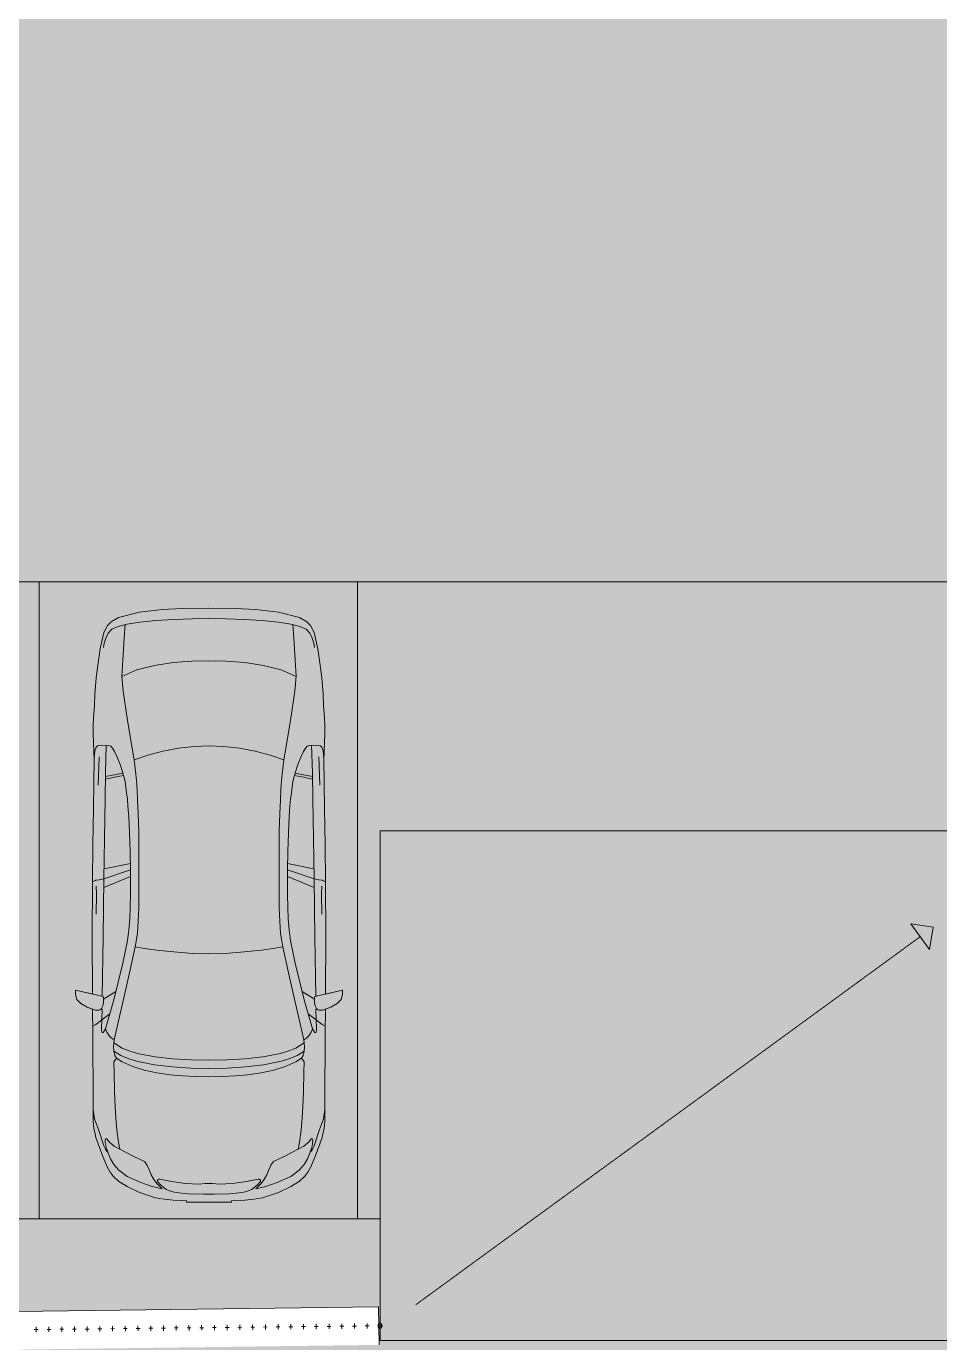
# Model space of a CAD drawing. Header units: millimetres. Extents: x 141848 to 1648660, y -465012 to -151356.
# Drawn here: x 406493 to 413664, y -271581 to -261250 of the extents above; entities that cross this region are included whole.
import ezdxf

# ---------------------------------------------------------------- set-up
doc = ezdxf.new("R2010")
doc.units = ezdxf.units.MM
doc.header["$MEASUREMENT"] = 0
for name, pattern in [('HIDDEN', [0.375, 0.25, -0.125]), ('Points tirets', [335.138881, 176.388884, -88.194442, 0, -70.555556]), ('Wipeout_Contour', [1000, 0, -1000])]:
    doc.linetypes.add(name, pattern=pattern)
for name, color, linetype in [('Extérieur - Environnement', 7, 'Continuous'), ('Sols_ Dalles', 7, 'Continuous'), ('TopoAlt', 7, 'Continuous')]:
    doc.layers.add(name, color=color, linetype=linetype)

# ---------------------------------------------------------------- blocks, each defined once
blk = doc.blocks.new('Dalle_6_1', base_point=(409271, -271564))
at = {"linetype": 'Continuous', "lineweight": 0, "true_color": 0xbebebe}
blk.add_hatch(color=9, dxfattribs=at).paths.add_polyline_path([(409271, -271564), (414271, -271564), (414271, -267564), (409271, -267564)])
at = {"color": 7, "linetype": 'Continuous', "lineweight": 5, "flags": 128}
blk.add_lwpolyline([(409271, -271564), (414271, -271564), (414271, -267564), (409271, -267564)], close=True, dxfattribs=at)
blk = doc.blocks.new('Garde-corps_4_1')
at = {"color": 7, "linetype": 'Continuous', "lineweight": 5}
for p, q in [((406556, -271478), (406586, -271478)), ((406571, -271498), (406571, -271458)), ((406656, -271477), (406686, -271477)), ((406671, -271497), (406671, -271457)), ((406756, -271476), (406786, -271476)), ((406771, -271496), (406771, -271456)), ((406856, -271475), (406886, -271475)), ((406871, -271495), (406871, -271455)), ((406956, -271474), (406986, -271474)), ((406971, -271494), (406971, -271454)), ((407056, -271473), (407086, -271473)), ((407071, -271493), (407070, -271453)), ((407156, -271472), (407186, -271471)), ((407171, -271492), (407170, -271452)), ((407256, -271471), (407286, -271470)), ((407271, -271491), (407270, -271451)), ((407356, -271470), (407386, -271469)), ((407371, -271489), (407370, -271449)), ((407456, -271468), (407486, -271468)), ((407471, -271488), (407470, -271448)), ((407556, -271467), (407586, -271467)), ((407571, -271487), (407570, -271447)), ((407656, -271466), (407686, -271466)), ((407671, -271486), (407670, -271446)), ((407756, -271465), (407786, -271465)), ((407771, -271485), (407770, -271445)), ((407855, -271464), (407885, -271464)), ((407871, -271484), (407870, -271444)), ((407955, -271463), (407985, -271463)), ((407971, -271483), (407970, -271443)), ((408055, -271462), (408085, -271462)), ((408071, -271482), (408070, -271442)), ((408155, -271461), (408185, -271460)), ((408171, -271481), (408170, -271441)), ((408255, -271460), (408285, -271459)), ((408271, -271480), (408270, -271440)), ((408355, -271459), (408385, -271458)), ((408371, -271478), (408370, -271438)), ((408455, -271458), (408485, -271457)), ((408471, -271477), (408470, -271437)), ((408555, -271456), (408585, -271456)), ((408571, -271476), (408570, -271436)), ((408655, -271455), (408685, -271455)), ((408670, -271475), (408670, -271435)), ((408755, -271454), (408785, -271454)), ((408770, -271474), (408770, -271434)), ((408855, -271453), (408885, -271453)), ((408870, -271473), (408870, -271433)), ((408955, -271452), (408985, -271452)), ((408970, -271472), (408970, -271432)), ((409055, -271451), (409085, -271451)), ((409070, -271471), (409070, -271431)), ((409155, -271450), (409185, -271449)), ((409170, -271470), (409170, -271430))]:
    blk.add_line(p, q, dxfattribs=at)
at = {"color": 7, "linetype": 'Points tirets', "lineweight": 5}
blk.add_line((409290, -271448), (409255, -271449), dxfattribs=at)
at = {"color": 7, "linetype": 'Continuous', "lineweight": 5, "flags": 128}
blk.add_lwpolyline([(409270, -271429), (409267, -271429), (409265, -271430), (409262, -271431), (409260, -271433), (409258, -271436), (409257, -271439), (409256, -271442), (409255, -271445), (409255, -271449), (409255, -271452), (409256, -271456), (409257, -271459), (409259, -271462), (409261, -271464), (409263, -271466), (409265, -271467), (409268, -271468), (409270, -271469), (409273, -271468), (409275, -271467), (409278, -271466), (409280, -271464), (409282, -271461), (409283, -271458), (409284, -271455), (409285, -271452), (409285, -271448), (409285, -271445), (409284, -271442), (409283, -271438), (409281, -271436), (409280, -271433), (409277, -271431), (409275, -271430), (409273, -271429)], close=True, dxfattribs=at)
blk = doc.blocks.new('Ligne_2_1', base_point=(409551, -271284))
at = {"linetype": 'Continuous', "lineweight": 5, "true_color": 0x990000}
blk.add_hatch(color=14, dxfattribs=at).paths.add_polyline_path([(413613, -268321), (413439, -268294), (413586, -268496)])
at = {"color": 14, "linetype": 'Continuous', "lineweight": 5, "true_color": 0x990000}
for p, q in [((413586, -268496), (413439, -268294)), ((413613, -268321), (413439, -268294)), ((413613, -268321), (413586, -268496))]:
    blk.add_line(p, q, dxfattribs=at)
at = {"color": 12, "linetype": 'HIDDEN', "lineweight": 5, "true_color": 0xcc0000}
blk.add_line((409551, -271284), (413512, -268395), dxfattribs=at)

msp = doc.modelspace()

# ---------------------------------------------------------------- hatches: boundary and pattern name
at = {"linetype": 'Continuous', "lineweight": 0, "true_color": 0x6f6f6f}
h = msp.add_hatch(color=8, dxfattribs=at)
h.paths.add_polyline_path([(360547.961, -275935.042), (360547.961, -295062.571), (487920.34, -293826.868), (487920.34, -270902.734), (487462.568, -270902.734), (472913.119, -271040.575), (472913.119, -163437.635), (371855.719, -163437.635), (371855.719, -271040.575), (371882.482, -271040.57), (371882.665, -272000.514, -0.409427364), (367883.201, -275935.042)])
h.paths.add_polyline_path([(377135.103, -260639.953), (373845.103, -260639.953), (373845.103, -248364.953), (373845.103, -243089.974), (373845.103, -242189.974), (377135.103, -242189.974)], flags=0)
h.paths.add_polyline_path([(415474.561, -260810.571), (380202.952, -260810.571), (380202.952, -230015.57), (380202.952, -193810.571), (380202.952, -171995.57), (431505.799, -171995.57), (464309.564, -171995.57), (464309.564, -262266.885), (436549.587, -262266.885), (436549.587, -189810.571), (412055.061, -189810.571), (412055.061, -201780.57), (412055.061, -204495.57), (415454.069, -204495.57), (415454.069, -208495.57), (415454.069, -218295.57), (405655.061, -218295.57), (405655.061, -222495.57), (415474.561, -222495.57)], flags=0)
h.paths.add_polyline_path([(381436.562, -269433.913, -0.09031866), (381558.292, -268727.623, -0.201448728), (382612.158, -267592.74, -0.104211445), (383417.525, -267415.055), (384017.498, -267409.371, -0.104044608), (384824.873, -267571.244, -0.238255457), (385983.776, -268953.318, -0.055188622), (386036.355, -269390.334), (386038.45, -269611.438), (386050.565, -270890.267), (385792.102, -271892.761, -0.267949192), (384069.602, -272909.124), (383469.629, -272914.808, -0.193717464), (382078.771, -272370.185, -0.070568756), (381728.183, -271931.262, -0.131652498), (381450.772, -270933.845)], flags=0)
h.paths.add_polyline_path([(392016.505, -273452.052), (392030.007, -267377.824, -0.380556701), (394016.505, -265609.826), (394094.233, -265609.826), (394094.233, -270609.826), (409094.233, -270609.826), (409094.233, -265609.826), (414055.71, -265609.826, -0.414213562), (415555.71, -267109.826), (415555.71, -273660.699, -0.345501612), (413836.804, -275433.432), (394027.271, -275599.002, -0.415791099), (392016.505, -273599.031)], flags=0)
h.paths.add_polyline_path([(424209.612, -271504.083, -0.134473934), (423930.467, -270484.937), (423930.467, -268984.937, -0.414213562), (425930.467, -266984.937), (426530.467, -266984.937, -0.414213562), (428530.467, -268984.937), (428530.467, -270484.937, -0.128820346), (428273.55, -271465.581, -0.270936291), (426530.467, -272484.937), (425930.467, -272484.937, -0.264979997)], flags=0)
h.paths.add_polyline_path([(436562.206, -273329.325), (436569.468, -267730.336, -0.098561509), (436800.237, -266943.721), (436817.2, -266951.545, -0.258849002), (438654.998, -265605.827), (438652.661, -265587.294), (439337.088, -265587.294), (439337.088, -265687.294), (439337.088, -270687.294), (469237.088, -270687.294), (469237.088, -265687.294), (470907.523, -265687.294), (472885.813, -265687.294), (472885.813, -267687.294), (472885.813, -271062.255, 0.001345761), (472885.842, -271073.021), (472896.728, -273095.233, -0.414213562), (470907.523, -275105.97), (462184.053, -275105.97, -0.005188955), (462130.957, -275116.103), (454147.511, -275196.191), (438770.531, -275253.24, -0.386553331), (436572.608, -273475.385, -0.025189219)], flags=0)
at = {"linetype": 'Continuous', "lineweight": 0, "true_color": 0x90b349}
msp.add_hatch(color=55, dxfattribs=at).paths.add_polyline_path([(394094.233, -271810.115), (394094.233, -273590.239), (414281.51, -273450.488), (414270.667, -271436.346), (414270.667, -271563.708), (409270.667, -271563.708), (409270.667, -270609.826), (406815.088, -270609.826), (406594.233, -270609.826), (404094.233, -270609.826), (401594.233, -270609.826), (399094.233, -270609.826), (396594.233, -270609.826), (394094.233, -270609.826)])

# ---------------------------------------------------------------- linework, layer by layer
at = {"color": 9, "linetype": 'Continuous', "lineweight": 5}
msp.add_lwpolyline([(392016.505, -273452.052), (392016.505, -273599.031, 0.415791099), (394027.271, -275599.002), (413836.804, -275433.432, 0.345501612), (415555.71, -273660.699), (415555.71, -267109.826, 0.414213562), (414055.71, -265609.826), (409094.233, -265609.826), (409094.233, -270609.826), (394094.233, -270609.826), (394094.233, -265609.826), (394016.505, -265609.826, 0.380556701), (392030.007, -267377.824)], format="xyb", close=True, dxfattribs=at)
at = {"color": 255, "linetype": 'Continuous', "lineweight": 5, "flags": 128}
for points in [[(406594.233, -265609.826), (404094.233, -265609.826)], [(406594.233, -270609.826), (406594.233, -265609.826)], [(406594.233, -265609.826), (406594.233, -270609.826)], [(409094.233, -265609.826), (406594.233, -265609.826)], [(409094.233, -270609.826), (409094.233, -265609.826)], [(404094.233, -270609.826), (406594.233, -270609.826)], [(406594.233, -270609.826), (409094.233, -270609.826)]]:
    msp.add_lwpolyline(points, dxfattribs=at)
at = {"color": 7, "linetype": 'Continuous', "lineweight": 5}
msp.add_lwpolyline([(394094.233, -271810.115), (394094.233, -273590.239), (414281.51, -273450.488), (414270.667, -271436.346), (414270.667, -271563.708), (409270.667, -271563.708), (409270.667, -270609.826), (406815.088, -270609.826), (406594.233, -270609.826), (404094.233, -270609.826), (401594.233, -270609.826), (399094.233, -270609.826), (396594.233, -270609.826), (394094.233, -270609.826)], close=True, dxfattribs=at)
at = {"color": 253, "linetype": 'Continuous', "lineweight": 5, "true_color": 0x9f9f9f, "flags": 128}
msp.add_lwpolyline([(406815.088, -270609.826), (409270.667, -270609.826)], dxfattribs=at)
at = {"layer": 'Extérieur - Environnement', "color": 7, "linetype": 'Continuous', "lineweight": 13}
for p, q in [((407560.034, -265827.229), (407383.095, -265848.141)), ((407383.095, -265848.141), (407560.034, -265827.229)), ((407720.163, -265818.421), (407560.034, -265827.229)), ((407560.034, -265827.229), (407720.163, -265818.421)), ((407927.606, -265815.829), (407720.163, -265818.421)), ((407720.163, -265818.421), (407927.606, -265815.829)), ((408135.05, -265818.421), (407927.606, -265815.829)), ((408135.05, -265818.421), (407927.606, -265815.829)), ((408295.179, -265827.229), (408135.05, -265818.421)), ((408295.179, -265827.229), (408135.05, -265818.421)), ((408472.118, -265848.141), (408295.179, -265827.229)), ((408472.118, -265848.141), (408295.179, -265827.229)), ((407158.474, -265922.978), (407131.612, -265951.886)), ((407131.612, -265951.886), (407158.474, -265922.978)), ((407216.071, -265890.768), (407158.474, -265922.978)), ((407158.474, -265922.978), (407216.071, -265890.768)), ((407383.095, -265848.141), (407216.071, -265890.768)), ((407216.071, -265890.768), (407383.095, -265848.141)), ((407285.844, -265940.611), (407384.161, -265925.168)), ((407384.143, -265925.17), (407511.372, -265912.628)), ((407511.372, -265912.628), (407651.931, -265904.21)), ((407651.931, -265904.21), (407794.48, -265899.543)), ((407794.48, -265899.543), (407927.606, -265898.228)), ((408060.733, -265899.543), (407927.606, -265898.228)), ((408203.282, -265904.21), (408060.733, -265899.543)), ((408343.841, -265912.628), (408203.282, -265904.21)), ((408471.069, -265925.17), (408343.841, -265912.628)), ((408569.369, -265940.611), (408471.052, -265925.168)), ((408639.142, -265890.768), (408472.118, -265848.141)), ((408639.142, -265890.768), (408472.118, -265848.141)), ((408696.738, -265922.978), (408639.142, -265890.768)), ((408696.738, -265922.978), (408639.142, -265890.768)), ((408723.601, -265951.886), (408696.738, -265922.978)), ((408723.601, -265951.886), (408696.738, -265922.978)), ((407100.961, -266006.605), (407074.066, -266135.655)), ((407074.066, -266135.655), (407100.961, -266006.605)), ((407131.612, -265951.886), (407100.961, -266006.605)), ((407100.961, -266006.605), (407131.612, -265951.886)), ((407116.759, -266050.788), (407135.622, -266012.192)), ((407135.622, -266012.192), (407164.243, -265982.004)), ((407164.243, -265982.004), (407213.921, -265959.465)), ((407285.844, -265940.611), (407213.921, -265959.465)), ((407269.879, -265944.796), (407262.748, -266049.877)), ((408569.369, -265940.611), (408641.292, -265959.465)), ((408585.334, -265944.796), (408592.465, -266049.877)), ((408690.97, -265982.004), (408641.292, -265959.465)), ((408719.591, -266012.192), (408690.97, -265982.004)), ((408738.454, -266050.788), (408719.591, -266012.192)), ((408754.252, -266006.605), (408723.601, -265951.886)), ((408754.252, -266006.605), (408723.601, -265951.886)), ((408781.147, -266135.655), (408754.252, -266006.605)), ((408781.147, -266135.655), (408754.252, -266006.605)), ((407074.066, -266135.655), (407056.772, -266244.436)), ((407074.066, -266135.655), (407056.772, -266244.436)), ((407098.082, -266125.362), (407104.479, -266091.6)), ((407104.479, -266091.6), (407116.759, -266050.788)), ((407262.748, -266049.877), (407251.851, -266225.535)), ((408592.465, -266049.877), (408603.361, -266225.535)), ((408750.734, -266091.6), (408738.454, -266050.788)), ((408757.131, -266125.362), (408750.734, -266091.6)), ((408798.441, -266244.436), (408781.147, -266135.655)), ((408781.147, -266135.655), (408798.441, -266244.436)), ((407251.851, -266225.535), (407243.56, -266351.114)), ((407792.853, -266232.471), (407646.325, -266243.793)), ((407927.606, -266229.025), (407792.853, -266232.471)), ((407927.606, -266229.025), (408062.36, -266232.471)), ((408062.36, -266232.471), (408208.888, -266243.793)), ((408603.361, -266225.535), (408611.653, -266351.114)), ((407056.773, -266244.425), (407042.95, -266362.504)), ((407056.773, -266244.425), (407042.95, -266362.504)), ((407056.772, -266244.436), (407056.773, -266244.425)), ((407360.949, -266300.677), (407243.628, -266351.806)), ((407498.769, -266265.635), (407360.949, -266300.677)), ((407646.325, -266243.793), (407498.769, -266265.635)), ((408208.888, -266243.793), (408356.444, -266265.635)), ((408356.444, -266265.635), (408494.264, -266300.677)), ((408494.264, -266300.677), (408611.585, -266351.806)), ((408798.44, -266244.425), (408812.263, -266362.504)), ((408812.263, -266362.504), (408798.441, -266244.436)), ((407042.95, -266362.504), (407031.427, -266490.991)), ((407031.427, -266490.991), (407042.95, -266362.504)), ((407243.56, -266351.114), (407254.901, -266467.05)), ((408611.653, -266351.114), (408600.312, -266467.05)), ((408823.786, -266490.991), (408812.263, -266362.504)), ((408823.786, -266490.991), (408812.263, -266362.504)), ((407031.427, -266490.991), (407027.631, -266580)), ((407027.631, -266580), (407031.427, -266490.991)), ((407254.901, -266467.05), (407287.7, -266699.145)), ((408600.312, -266467.05), (408567.512, -266699.145)), ((408827.582, -266580), (408823.786, -266490.991)), ((408827.582, -266580), (408823.786, -266490.991)), ((407027.631, -266580), (407021.206, -266675.753)), ((407021.206, -266675.753), (407027.631, -266580)), ((408834.007, -266675.753), (408827.582, -266580)), ((408834.007, -266675.753), (408827.582, -266580)), ((407019.441, -266733.636), (407019.397, -266802.209)), ((407019.441, -266733.636), (407019.397, -266802.209)), ((407021.206, -266675.753), (407019.441, -266733.636)), ((407019.441, -266733.636), (407021.206, -266675.753)), ((407287.7, -266699.145), (407323.873, -266914.757)), ((408567.512, -266699.145), (408531.34, -266914.757)), ((408835.772, -266733.636), (408834.007, -266675.753)), ((408835.772, -266733.636), (408834.007, -266675.753)), ((408835.816, -266802.209), (408835.772, -266733.636)), ((408835.772, -266733.636), (408835.816, -266802.209)), ((407019.397, -266802.209), (407026.658, -267005.182)), ((407026.658, -267005.182), (407019.397, -266802.209)), ((408828.555, -267005.182), (408835.816, -266802.209)), ((408828.555, -267005.182), (408835.816, -266802.209)), ((407032.245, -266935.244), (407027.931, -266966.747)), ((407040.65, -266907.239), (407032.245, -266935.244)), ((407053.351, -266896.747), (407040.65, -266907.239)), ((407084.328, -266891.975), (407053.351, -266896.747)), ((407134.942, -266893.182), (407084.328, -266891.975)), ((407115.737, -267108.099), (407121.56, -266892.863)), ((407157.417, -266900.359), (407134.942, -266893.182)), ((407170.415, -266915.534), (407157.417, -266900.359)), ((407185.309, -266941.727), (407170.415, -266915.534)), ((407206.713, -266985.75), (407185.309, -266941.727)), ((407323.873, -266914.757), (407339.086, -267007.801)), ((407564.633, -266938.334), (407446.784, -266969.199)), ((407687.388, -266915.731), (407564.633, -266938.334)), ((407810.071, -266901.845), (407687.388, -266915.731)), ((407927.606, -266897.126), (407810.071, -266901.845)), ((407927.606, -266897.126), (408045.142, -266901.845)), ((408045.142, -266901.845), (408167.825, -266915.731)), ((408167.825, -266915.731), (408290.58, -266938.334)), ((408290.58, -266938.334), (408408.429, -266969.199)), ((408531.34, -266914.757), (408516.127, -267007.801)), ((408648.499, -266985.75), (408669.904, -266941.727)), ((408669.904, -266941.727), (408684.798, -266915.534)), ((408684.798, -266915.534), (408697.796, -266900.359)), ((408697.796, -266900.359), (408720.271, -266893.182)), ((408720.271, -266893.182), (408770.884, -266891.975)), ((408739.476, -267108.099), (408733.653, -266892.863)), ((408770.884, -266891.975), (408801.862, -266896.747)), ((408801.862, -266896.747), (408814.563, -266907.239)), ((408814.563, -266907.239), (408822.968, -266935.244)), ((408822.968, -266935.244), (408827.282, -266966.747)), ((407026.658, -267005.182), (407024.444, -267185.487)), ((407024.444, -267185.487), (407026.658, -267005.182)), ((407027.931, -266966.747), (407026.658, -267005.182)), ((407065.324, -266983.945), (407057.907, -267204.725)), ((407230.128, -267043.022), (407206.713, -266985.75)), ((407249.458, -267099.683), (407230.128, -267043.022)), ((407446.784, -266969.199), (407339.086, -267007.801)), ((407339.086, -267007.801), (407350.758, -267095.228)), ((408408.429, -266969.199), (408516.127, -267007.801)), ((408516.127, -267007.801), (408504.455, -267095.228)), ((408605.755, -267099.683), (408625.084, -267043.022)), ((408625.084, -267043.022), (408648.499, -266985.75)), ((408789.889, -266983.945), (408797.306, -267204.725)), ((408827.282, -266966.747), (408828.555, -267005.182)), ((408830.769, -267185.487), (408828.555, -267005.182)), ((408830.769, -267185.487), (408828.555, -267005.182)), ((407112.804, -267315.416), (407115.737, -267108.099)), ((407115.043, -267157.127), (407199.431, -267139.896)), ((407115.316, -267137.834), (407199.704, -267120.602)), ((407199.431, -267139.896), (407256.846, -267128.746)), ((407199.704, -267120.602), (407252.185, -267110.411)), ((407269.292, -267177.701), (407249.458, -267099.683)), ((407350.756, -267095.211), (407357.449, -267168.735)), ((407357.448, -267168.721), (407362.415, -267243.196)), ((408497.765, -267168.721), (408492.798, -267243.196)), ((408504.457, -267095.211), (408497.764, -267168.735)), ((408585.921, -267177.701), (408605.755, -267099.683)), ((408655.782, -267139.896), (408598.367, -267128.746)), ((408655.509, -267120.602), (408603.028, -267110.411)), ((408739.897, -267137.834), (408655.509, -267120.602)), ((408740.17, -267157.127), (408655.782, -267139.896)), ((408742.409, -267315.416), (408739.476, -267108.099)), ((407024.444, -267185.487), (407020.095, -267388.698)), ((407024.444, -267185.487), (407020.095, -267388.698)), ((407280.701, -267265.192), (407269.292, -267177.701)), ((407286.548, -267314.77), (407280.701, -267265.192)), ((407362.415, -267243.192), (407366.818, -267319.989)), ((408492.798, -267243.192), (408488.395, -267319.989)), ((408568.665, -267314.77), (408574.512, -267265.192)), ((408574.512, -267265.192), (408585.921, -267177.701)), ((408835.118, -267388.698), (408830.769, -267185.487)), ((408830.769, -267185.487), (408835.118, -267388.698)), ((407107.844, -267626.213), (407112.804, -267315.416)), ((407291.642, -267366.608), (407286.548, -267314.77)), ((407297.879, -267454.622), (407291.642, -267366.608)), ((407366.818, -267319.979), (407371.583, -267428.1)), ((408488.395, -267319.979), (408483.63, -267428.1)), ((408557.334, -267454.622), (408563.571, -267366.608)), ((408563.571, -267366.608), (408568.665, -267314.77)), ((408747.369, -267626.213), (408742.409, -267315.416)), ((407020.095, -267388.698), (407015.309, -267671.932)), ((407020.095, -267388.698), (407015.309, -267671.932)), ((407304.266, -267582.751), (407297.879, -267454.622)), ((407371.583, -267428.096), (407375.554, -267565.617)), ((408483.63, -267428.096), (408479.659, -267565.617)), ((408550.947, -267582.751), (408557.334, -267454.622)), ((408839.904, -267671.932), (408835.118, -267388.698)), ((408835.118, -267388.698), (408839.904, -267671.932)), ((407309.266, -267725.992), (407304.266, -267582.751)), ((407375.554, -267565.617), (407375.593, -268168.583)), ((408479.659, -267565.617), (408479.62, -268168.583)), ((408545.947, -267725.992), (408550.947, -267582.751)), ((407015.309, -267671.932), (407012.791, -267963.179)), ((407015.309, -267671.932), (407012.791, -267963.179)), ((407102.883, -267940.513), (407107.844, -267626.213)), ((408752.329, -267940.513), (408747.369, -267626.213)), ((408842.422, -267963.179), (408839.904, -267671.932)), ((408839.904, -267671.932), (408842.422, -267963.179)), ((407311.689, -267869.522), (407309.266, -267725.992)), ((408543.524, -267869.522), (408545.947, -267725.992)), ((407311.689, -267869.522), (407102.901, -267939.422)), ((407104.1, -267863.438), (407310.871, -267821.075)), ((407312.228, -268067.536), (407311.689, -267869.522)), ((408542.985, -268067.536), (408543.524, -267869.522)), ((408543.524, -267869.522), (408752.312, -267939.422)), ((408751.113, -267863.438), (408544.342, -267821.075)), ((407012.791, -267963.179), (407010.823, -268396.057)), ((407010.823, -268396.057), (407012.791, -267963.179)), ((407012.791, -267963.179), (407034.5, -267953.414)), ((407034.5, -267953.414), (407036.455, -267952.848)), ((407036.455, -267952.848), (407039.713, -267952.153)), ((407039.713, -267952.153), (407065.626, -267947.497)), ((407042.685, -267998.102), (407044.184, -268059.366)), ((407065.626, -267947.497), (407102.883, -267940.513)), ((407102.883, -267940.513), (407096.445, -268397.667)), ((407101.912, -268009.492), (407311.829, -267921.066)), ((408753.301, -268009.492), (408543.384, -267921.066)), ((408752.329, -267940.513), (408758.768, -268397.667)), ((408789.587, -267947.497), (408752.329, -267940.513)), ((408815.5, -267952.153), (408789.587, -267947.497)), ((408812.527, -267998.102), (408811.029, -268059.366)), ((408818.758, -267952.848), (408815.5, -267952.153)), ((408820.713, -267953.414), (408818.758, -267952.848)), ((408842.422, -267963.179), (408820.713, -267953.414)), ((408844.39, -268396.057), (408842.422, -267963.179)), ((408844.39, -268396.057), (408842.422, -267963.179)), ((407044.184, -268059.366), (407041.608, -268218.695)), ((407309.077, -268161.626), (407312.228, -268067.536)), ((408546.136, -268161.626), (408542.985, -268067.536)), ((408811.029, -268059.366), (408813.605, -268218.695)), ((407304.882, -268254.25), (407309.077, -268161.626)), ((407375.593, -268168.583), (407371.756, -268272.869)), ((408479.62, -268168.583), (408483.457, -268272.869)), ((408550.331, -268254.25), (408546.136, -268161.626)), ((407298.783, -268340.402), (407304.882, -268254.25)), ((407371.756, -268272.861), (407369.222, -268322.037)), ((408483.457, -268272.861), (408485.991, -268322.037)), ((408556.43, -268340.402), (408550.331, -268254.25)), ((407010.823, -268396.057), (407013.301, -268845.441)), ((407013.301, -268845.441), (407010.823, -268396.057)), ((407096.445, -268397.667), (407089.998, -268863.714)), ((407287.637, -268423.653), (407298.783, -268340.402)), ((407365.426, -268369.15), (407359.603, -268415.392)), ((407369.223, -268322.021), (407365.424, -268369.172)), ((408485.99, -268322.021), (408489.788, -268369.172)), ((408489.787, -268369.15), (408495.61, -268415.392)), ((408567.576, -268423.653), (408556.43, -268340.402)), ((408758.768, -268397.667), (408765.215, -268863.714)), ((408841.912, -268845.441), (408844.39, -268396.057)), ((408841.912, -268845.441), (408844.39, -268396.057)), ((407252.221, -268603.04), (407287.637, -268423.653)), ((407347.873, -268475.566), (407307.715, -268655.526)), ((407347.873, -268475.566), (407350.951, -268461.25)), ((407347.873, -268475.566), (407406.843, -268485.628)), ((407350.951, -268461.25), (407351.259, -268460.57)), ((407359.603, -268415.392), (407351.173, -268460.76)), ((407406.843, -268485.628), (407515.46, -268499.786)), ((407515.46, -268499.786), (407652.544, -268514.384)), ((407652.544, -268514.384), (407796.989, -268525.771)), ((408202.669, -268514.384), (408058.224, -268525.771)), ((408339.753, -268499.786), (408202.669, -268514.384)), ((408448.37, -268485.628), (408339.753, -268499.786)), ((408507.34, -268475.566), (408448.37, -268485.628)), ((408495.61, -268415.392), (408504.04, -268460.76)), ((408504.262, -268461.25), (408503.954, -268460.57)), ((408507.34, -268475.566), (408504.262, -268461.25)), ((408507.34, -268475.566), (408547.498, -268655.526)), ((408602.992, -268603.04), (408567.576, -268423.653)), ((407180.021, -268890.783), (407252.221, -268603.04)), ((407796.989, -268525.771), (407927.606, -268530.294)), ((408058.224, -268525.771), (407927.606, -268530.294)), ((408675.192, -268890.783), (408602.992, -268603.04)), ((407307.715, -268655.526), (407265.535, -268840.117)), ((408547.498, -268655.526), (408589.678, -268840.117)), ((407013.301, -268845.441), (406879.929, -268814.641)), ((406879.929, -268814.641), (406879.929, -268848.929)), ((406879.929, -268814.641), (407051.964, -268854.37)), ((406879.929, -268814.641), (406879.929, -268848.929)), ((408975.284, -268814.641), (408803.249, -268854.37)), ((408975.284, -268814.641), (408841.912, -268845.441)), ((408975.284, -268848.929), (408975.284, -268814.641)), ((408975.284, -268814.641), (408975.284, -268848.929)), ((406879.929, -268848.929), (406888.789, -268887.061)), ((406888.789, -268887.061), (406879.929, -268848.929)), ((406888.789, -268887.061), (406920.647, -268919.021)), ((406920.647, -268919.021), (406888.789, -268887.061)), ((406920.647, -268919.021), (406971.187, -268948.512)), ((406971.187, -268948.512), (406920.647, -268919.021)), ((407051.964, -268854.37), (407075.093, -268859.874)), ((407075.093, -268859.874), (407099.213, -268866.089)), ((407099.213, -268911.236), (407093.202, -268937.763)), ((407196.395, -268825.526), (407099.213, -268886.011)), ((407099.213, -268866.089), (407099.213, -268911.236)), ((407180.021, -268890.783), (407114.607, -269117.89)), ((407265.535, -268840.117), (407224.385, -269020.407)), ((408589.678, -268840.117), (408630.828, -269020.407)), ((408658.818, -268825.526), (408756, -268886.011)), ((408675.192, -268890.783), (408740.606, -269117.89)), ((408780.12, -268859.874), (408756, -268866.089)), ((408756, -268866.089), (408756, -268911.236)), ((408756, -268911.236), (408762.011, -268937.763)), ((408803.249, -268854.37), (408780.12, -268859.874)), ((408884.026, -268948.512), (408934.566, -268919.021)), ((408884.026, -268948.512), (408934.566, -268919.021)), ((408934.566, -268919.021), (408966.424, -268887.061)), ((408934.566, -268919.021), (408966.424, -268887.061)), ((408966.424, -268887.061), (408975.284, -268848.929)), ((408966.424, -268887.061), (408975.284, -268848.929)), ((406971.187, -268948.512), (407013.701, -268962.73)), ((407037.163, -268970.577), (406971.187, -268948.512)), ((407013.701, -268962.73), (407013.958, -269018.139)), ((407013.958, -269018.139), (407013.701, -268962.73)), ((407013.958, -269018.139), (407015.01, -269096.19)), ((407013.958, -269018.139), (407015.01, -269096.19)), ((407065.147, -268970.511), (407037.163, -268970.577)), ((407075.319, -268965.404), (407065.147, -268970.511)), ((407083.394, -268957.87), (407075.319, -268965.404)), ((407088.271, -268963.547), (407081.066, -268960.041)), ((407093.202, -268937.763), (407083.394, -268957.87)), ((407088.271, -268963.547), (407085.302, -269048.085)), ((407147.45, -269003.863), (407085.302, -269048.085)), ((407224.385, -269020.407), (407184.22, -269203.417)), ((408630.828, -269020.407), (408670.993, -269203.417)), ((408707.763, -269003.863), (408769.911, -269048.085)), ((408762.011, -268937.763), (408771.819, -268957.87)), ((408766.942, -268963.547), (408774.147, -268960.041)), ((408766.942, -268963.547), (408769.911, -269048.085)), ((408771.819, -268957.87), (408779.894, -268965.404)), ((408779.894, -268965.404), (408790.066, -268970.511)), ((408790.066, -268970.511), (408818.05, -268970.577)), ((408818.05, -268970.577), (408884.026, -268948.512)), ((408840.203, -269096.19), (408841.255, -269018.139)), ((408841.255, -269018.139), (408840.203, -269096.19)), ((408841.255, -269018.139), (408841.512, -268962.73)), ((408841.255, -269018.139), (408841.512, -268962.73)), ((408841.512, -268962.73), (408884.026, -268948.512)), ((407038.845, -269084.584), (407015.01, -269096.19)), ((407015.01, -269096.19), (407019.161, -269751.346)), ((407015.01, -269096.19), (407019.161, -269751.346)), ((407060.441, -269068.108), (407038.845, -269084.584)), ((407085.302, -269048.085), (407060.441, -269068.108)), ((407085.302, -269048.085), (407083.468, -269109.46)), ((407083.468, -269109.46), (407084.747, -269132.476)), ((407084.747, -269132.476), (407085.785, -269138.231)), ((407102.905, -269140.094), (407107.253, -269131.807)), ((407107.258, -269131.807), (407114.607, -269117.89)), ((407114.607, -269117.89), (407126.052, -269144.333)), ((408740.606, -269117.89), (408729.161, -269144.333)), ((408747.955, -269131.807), (408740.606, -269117.89)), ((408752.308, -269140.094), (408747.96, -269131.807)), ((408770.466, -269132.476), (408769.428, -269138.231)), ((408769.911, -269048.085), (408794.772, -269068.108)), ((408769.911, -269048.085), (408771.745, -269109.46)), ((408771.745, -269109.46), (408770.466, -269132.476)), ((408794.772, -269068.108), (408816.368, -269084.584)), ((408816.368, -269084.584), (408840.203, -269096.19)), ((408836.052, -269751.346), (408840.203, -269096.19)), ((408840.203, -269096.19), (408836.052, -269751.346)), ((407085.785, -269138.231), (407088.708, -269143.895)), ((407092.168, -269146.967), (407088.708, -269143.895)), ((407095.917, -269147.001), (407092.168, -269146.967)), ((407099.814, -269144.454), (407095.917, -269147.001)), ((407099.814, -269144.454), (407102.905, -269140.094)), ((407126.052, -269144.333), (407139.396, -269165.841)), ((407139.396, -269165.841), (407148.592, -269177.038)), ((407148.592, -269177.038), (407158.312, -269187.476)), ((407158.312, -269187.476), (407184.22, -269203.417)), ((407180.93, -269228.342), (407178.787, -269258.769)), ((407184.22, -269203.417), (407180.93, -269228.342)), ((407245.743, -269268.776), (407180.93, -269228.342)), ((407184.233, -269203.417), (407184.22, -269203.417)), ((408609.47, -269268.776), (408674.283, -269228.342)), ((408670.98, -269203.417), (408670.993, -269203.417)), ((408696.901, -269187.476), (408670.993, -269203.417)), ((408670.993, -269203.417), (408674.283, -269228.342)), ((408674.283, -269228.342), (408676.426, -269258.769)), ((408706.621, -269177.038), (408696.901, -269187.476)), ((408715.817, -269165.841), (408706.621, -269177.038)), ((408729.161, -269144.333), (408715.817, -269165.841)), ((408755.399, -269144.454), (408752.308, -269140.094)), ((408755.399, -269144.454), (408759.296, -269147.001)), ((408759.296, -269147.001), (408763.045, -269146.967)), ((408763.045, -269146.967), (408766.505, -269143.895)), ((408769.428, -269138.231), (408766.505, -269143.895)), ((407178.787, -269258.769), (407179.566, -269294.132)), ((407235.944, -269327.351), (407179.566, -269294.132)), ((407179.566, -269294.132), (407187.894, -269327.849)), ((407187.894, -269327.849), (407187.92, -269327.864)), ((407201.21, -269347.206), (407187.894, -269327.849)), ((407306.148, -269354.974), (407235.944, -269327.351)), ((407314.499, -269295.032), (407245.74, -269268.775)), ((407379.635, -269313.743), (407314.493, -269295.03)), ((407505.927, -269337.166), (407379.63, -269313.742)), ((407644.071, -269352.527), (407505.927, -269337.166)), ((408211.142, -269352.527), (408349.286, -269337.166)), ((408349.286, -269337.166), (408475.583, -269313.742)), ((408475.578, -269313.743), (408540.72, -269295.03)), ((408540.714, -269295.032), (408609.473, -269268.775)), ((408549.065, -269354.974), (408619.268, -269327.351)), ((408619.268, -269327.351), (408675.647, -269294.132)), ((408654.003, -269347.206), (408667.319, -269327.849)), ((408667.319, -269327.849), (408667.293, -269327.864)), ((408675.647, -269294.132), (408667.319, -269327.849)), ((408676.426, -269258.769), (408675.647, -269294.132)), ((407201.21, -269347.206), (407181.679, -269377.595)), ((407181.679, -269377.595), (407183.858, -269460.947)), ((407201.216, -269347.246), (407201.21, -269347.206)), ((407201.216, -269347.246), (407245.819, -269376.964)), ((407245.819, -269376.964), (407315.698, -269409.539)), ((407371.794, -269373.739), (407306.148, -269354.974)), ((407315.698, -269409.539), (407328.758, -269414.401)), ((407328.758, -269414.402), (407419.299, -269442.215)), ((407500.237, -269399.288), (407371.794, -269373.739)), ((407419.299, -269442.215), (407518.346, -269463.144)), ((407640.918, -269416.628), (407500.237, -269399.288)), ((407785.703, -269426.446), (407640.918, -269416.628)), ((407787.001, -269360.929), (407644.068, -269352.527)), ((407927.606, -269429.553), (407785.703, -269426.446)), ((407927.636, -269363.489), (407786.999, -269360.929)), ((407927.577, -269363.489), (408068.214, -269360.929)), ((407927.606, -269429.553), (408069.51, -269426.446)), ((408068.212, -269360.929), (408211.145, -269352.527)), ((408069.51, -269426.446), (408214.295, -269416.628)), ((408214.295, -269416.628), (408354.976, -269399.288)), ((408435.914, -269442.215), (408336.867, -269463.144)), ((408354.976, -269399.288), (408483.418, -269373.739)), ((408526.455, -269414.402), (408435.914, -269442.215)), ((408483.418, -269373.739), (408549.065, -269354.974)), ((408539.515, -269409.539), (408526.455, -269414.401)), ((408609.394, -269376.964), (408539.515, -269409.539)), ((408653.997, -269347.246), (408609.394, -269376.964)), ((408653.997, -269347.246), (408654.003, -269347.206)), ((408654.003, -269347.206), (408673.534, -269377.595)), ((408673.534, -269377.595), (408671.355, -269460.947)), ((407183.857, -269460.884), (407186.502, -269607.709)), ((407183.859, -269460.93), (407183.86, -269460.947)), ((407518.346, -269463.144), (407623.253, -269477.969)), ((407623.253, -269477.969), (407721.215, -269486.764)), ((407721.215, -269486.764), (407819.787, -269491.741)), ((407819.787, -269491.741), (407927.613, -269493.485)), ((408035.425, -269491.741), (407927.6, -269493.485)), ((408133.998, -269486.764), (408035.425, -269491.741)), ((408231.959, -269477.969), (408133.998, -269486.764)), ((408336.867, -269463.144), (408231.959, -269477.969)), ((408671.356, -269460.884), (408668.711, -269607.709)), ((408671.354, -269460.93), (408671.353, -269460.947)), ((407186.502, -269607.709), (407190.794, -269729.168)), ((408668.711, -269607.709), (408664.419, -269729.168)), ((407019.161, -269751.346), (407019.078, -269802.17)), ((407019.161, -269751.346), (407019.078, -269802.17)), ((407019.161, -269751.346), (407029.004, -269824.712)), ((407190.794, -269729.168), (407195.331, -269815.707)), ((408664.419, -269729.168), (408659.882, -269815.707)), ((408836.052, -269751.346), (408826.209, -269824.712)), ((408836.135, -269802.17), (408836.052, -269751.346)), ((408836.052, -269751.346), (408836.135, -269802.17)), ((407019.078, -269802.17), (407019.189, -269840.241)), ((407019.078, -269802.17), (407019.189, -269840.241)), ((407019.189, -269840.241), (407019.716, -269873.351)), ((407019.189, -269840.241), (407019.716, -269873.351)), ((407029.004, -269824.712), (407060.53, -269907.076)), ((407040.119, -269853.75), (407040.17, -269854.762)), ((407195.329, -269815.686), (407204.11, -269913)), ((407204.11, -269913), (407195.359, -269815.707)), ((408659.883, -269815.686), (408651.103, -269913)), ((408651.103, -269913), (408659.854, -269815.707)), ((408826.209, -269824.712), (408794.683, -269907.076)), ((408815.094, -269853.75), (408815.042, -269854.762)), ((408835.497, -269873.351), (408836.024, -269840.241)), ((408836.024, -269840.241), (408835.497, -269873.351)), ((408836.024, -269840.241), (408836.135, -269802.17)), ((408836.135, -269802.17), (408836.024, -269840.241)), ((407019.716, -269873.351), (407022.516, -269897.495)), ((407019.716, -269873.351), (407022.516, -269897.495)), ((407022.516, -269897.495), (407032.914, -269944.851)), ((407032.914, -269944.851), (407022.516, -269897.495)), ((407032.914, -269944.851), (407039.929, -269970.356)), ((407039.929, -269970.356), (407032.914, -269944.851)), ((407060.53, -269907.076), (407102.131, -270036.675)), ((407204.11, -269913), (407217.732, -270006.245)), ((408651.103, -269913), (408637.481, -270006.245)), ((408794.683, -269907.076), (408753.082, -270036.675)), ((408815.284, -269970.356), (408822.299, -269944.851)), ((408815.284, -269970.356), (408822.299, -269944.851)), ((408822.299, -269944.851), (408832.697, -269897.495)), ((408822.299, -269944.851), (408832.697, -269897.495)), ((408832.697, -269897.495), (408835.497, -269873.351)), ((408835.497, -269873.351), (408832.697, -269897.495)), ((407039.929, -269970.356), (407093.747, -270120.292)), ((407093.747, -270120.292), (407039.929, -269970.356)), ((407114.467, -270062.989), (407102.131, -270036.675)), ((407115.135, -269981.131), (407112.402, -269992.834)), ((407112.402, -269992.834), (407113.716, -270005.929)), ((407113.716, -270005.929), (407114.662, -270020.858)), ((407124.911, -270077.539), (407114.467, -270062.989)), ((407114.662, -270020.858), (407120.569, -270051.665)), ((407119.589, -269979.866), (407115.135, -269981.131)), ((407124.477, -269982.023), (407119.589, -269979.866)), ((407120.569, -270051.665), (407126.915, -270071.466)), ((407135.415, -269996.313), (407124.477, -269982.023)), ((407149.037, -270009.851), (407135.415, -269996.313)), ((407166.111, -270024.653), (407149.037, -270009.851)), ((407184.053, -270037.938), (407166.111, -270024.653)), ((407228.009, -270062.483), (407184.053, -270037.938)), ((407217.728, -270006.222), (407228.009, -270062.483)), ((407337.423, -270118.863), (407228.009, -270062.483)), ((408517.79, -270118.863), (408627.204, -270062.483)), ((408637.485, -270006.222), (408627.204, -270062.483)), ((408627.204, -270062.483), (408671.16, -270037.938)), ((408671.16, -270037.938), (408689.102, -270024.653)), ((408689.102, -270024.653), (408706.175, -270009.851)), ((408706.175, -270009.851), (408719.798, -269996.313)), ((408719.798, -269996.313), (408730.736, -269982.023)), ((408734.644, -270051.665), (408728.298, -270071.466)), ((408730.302, -270077.539), (408740.746, -270062.989)), ((408730.736, -269982.023), (408735.624, -269979.866)), ((408740.551, -270020.858), (408734.644, -270051.665)), ((408735.624, -269979.866), (408740.078, -269981.131)), ((408740.078, -269981.131), (408742.811, -269992.834)), ((408741.497, -270005.929), (408740.551, -270020.858)), ((408740.746, -270062.989), (408753.082, -270036.675)), ((408742.811, -269992.834), (408741.497, -270005.929)), ((408761.466, -270120.292), (408815.284, -269970.356)), ((408761.466, -270120.292), (408815.284, -269970.356)), ((407093.747, -270120.292), (407130.986, -270207.265)), ((407130.986, -270207.265), (407093.747, -270120.292)), ((407132.237, -270086.838), (407124.911, -270077.539)), ((407126.915, -270071.466), (407132.237, -270086.838)), ((407153.42, -270137.137), (407132.237, -270086.838)), ((407180.635, -270181.487), (407153.42, -270137.137)), ((407420.86, -270157.969), (407337.423, -270118.863)), ((407430.249, -270168.388), (407420.86, -270157.969)), ((407443.43, -270191.085), (407430.249, -270168.388)), ((408411.783, -270191.085), (408424.964, -270168.388)), ((408424.964, -270168.388), (408434.353, -270157.969)), ((408434.353, -270157.969), (408517.79, -270118.863)), ((408674.578, -270181.487), (408701.792, -270137.137)), ((408701.792, -270137.137), (408722.976, -270086.838)), ((408728.298, -270071.466), (408722.976, -270086.838)), ((408722.976, -270086.838), (408730.302, -270077.539)), ((408724.227, -270207.265), (408761.466, -270120.292)), ((408724.227, -270207.265), (408761.466, -270120.292)), ((407130.986, -270207.265), (407151.53, -270242.637)), ((407130.986, -270207.265), (407151.53, -270242.637)), ((407151.53, -270242.637), (407175.708, -270274.057)), ((407151.53, -270242.637), (407175.708, -270274.057)), ((407220.953, -270226.845), (407180.635, -270181.487)), ((407285.279, -270277.574), (407220.953, -270226.845)), ((407459.57, -270228.814), (407443.416, -270191.061)), ((407474.637, -270263.214), (407459.57, -270228.814)), ((407492.419, -270296.215), (407474.637, -270263.214)), ((408362.793, -270296.215), (408380.576, -270263.214)), ((408380.576, -270263.214), (408395.643, -270228.814)), ((408395.643, -270228.814), (408411.797, -270191.061)), ((408569.934, -270277.574), (408634.26, -270226.845)), ((408634.26, -270226.845), (408674.578, -270181.487)), ((408679.505, -270274.057), (408703.683, -270242.637)), ((408703.683, -270242.637), (408679.505, -270274.057)), ((408703.683, -270242.637), (408724.227, -270207.265)), ((408724.227, -270207.265), (408703.683, -270242.637)), ((407175.708, -270274.057), (407220.737, -270315.366)), ((407175.708, -270274.057), (407220.737, -270315.366)), ((407220.737, -270315.366), (407284.454, -270354.962)), ((407220.737, -270315.366), (407284.454, -270354.962)), ((407284.454, -270354.962), (407381.249, -270401.747)), ((407284.454, -270354.962), (407381.249, -270401.747)), ((407285.279, -270277.574), (407393.313, -270324.617)), ((407393.313, -270324.617), (407480.544, -270354.753)), ((407560.791, -270372.646), (407480.544, -270354.753)), ((407518.165, -270332.552), (407492.419, -270296.215)), ((407544.034, -270357.827), (407518.165, -270332.552)), ((407523.13, -270305.748), (407525.575, -270301.855)), ((407523.279, -270316.575), (407523.13, -270305.748)), ((407546.338, -270343.397), (407523.279, -270316.575)), ((407525.575, -270301.855), (407532.821, -270298.21)), ((407532.821, -270298.21), (407541.733, -270297.958)), ((407541.733, -270297.958), (407632.6, -270316.412)), ((407560.791, -270372.646), (407544.034, -270357.827)), ((407591.098, -270378.587), (407546.338, -270343.397)), ((407632.6, -270316.412), (407743.625, -270330.869)), ((407743.625, -270330.869), (407846.763, -270337.753)), ((407897.885, -270333.08), (407846.763, -270337.753)), ((407897.885, -270333.08), (407928.421, -270333.08)), ((407957.328, -270333.08), (407926.791, -270333.08)), ((407957.328, -270333.08), (408008.45, -270337.753)), ((408111.588, -270330.869), (408008.45, -270337.753)), ((408222.613, -270316.412), (408111.588, -270330.869)), ((408313.48, -270297.958), (408222.613, -270316.412)), ((408264.114, -270378.587), (408308.875, -270343.397)), ((408294.422, -270372.646), (408374.669, -270354.753)), ((408294.422, -270372.646), (408311.179, -270357.827)), ((408308.875, -270343.397), (408331.934, -270316.575)), ((408311.179, -270357.827), (408337.048, -270332.552)), ((408322.392, -270298.21), (408313.48, -270297.958)), ((408329.638, -270301.855), (408322.392, -270298.21)), ((408332.082, -270305.748), (408329.638, -270301.855)), ((408331.934, -270316.575), (408332.082, -270305.748)), ((408337.048, -270332.552), (408362.793, -270296.215)), ((408461.9, -270324.617), (408374.669, -270354.753)), ((408569.934, -270277.574), (408461.9, -270324.617)), ((408473.964, -270401.747), (408570.759, -270354.962)), ((408570.759, -270354.962), (408473.964, -270401.747)), ((408570.759, -270354.962), (408634.476, -270315.366)), ((408634.476, -270315.366), (408570.759, -270354.962)), ((408634.476, -270315.366), (408679.505, -270274.057)), ((408679.505, -270274.057), (408634.476, -270315.366)), ((407381.249, -270401.747), (407508.738, -270443.385)), ((407508.738, -270443.385), (407381.249, -270401.747)), ((407508.738, -270443.385), (407574.978, -270454.963)), ((407574.978, -270454.963), (407508.738, -270443.385)), ((407574.978, -270454.963), (407646.597, -270461.515)), ((407646.597, -270461.515), (407574.978, -270454.963)), ((407619.258, -270390.74), (407591.098, -270378.587)), ((407619.258, -270390.74), (407642.826, -270396.82)), ((407642.821, -270396.819), (407668.819, -270401.804)), ((407646.597, -270461.515), (407714.583, -270465.609)), ((407714.583, -270465.609), (407646.597, -270461.515)), ((407668.806, -270401.802), (407713.724, -270407.761)), ((407713.724, -270407.761), (407765.617, -270411.686)), ((407714.583, -270465.609), (407751.845, -270466.699)), ((407751.845, -270466.699), (407714.583, -270465.609)), ((407751.845, -270466.699), (407751.845, -270477.528)), ((407751.845, -270477.528), (407751.845, -270466.699)), ((407751.845, -270477.528), (408103.368, -270477.528)), ((407751.845, -270477.528), (407927.606, -270477.528)), ((407885.005, -270416.626), (407765.617, -270411.686)), ((407866.472, -270415.992), (407867.114, -270415.992)), ((407927.618, -270416.285), (407885.005, -270416.626)), ((407927.595, -270416.285), (407970.208, -270416.626)), ((408103.368, -270477.528), (407927.606, -270477.528)), ((407970.208, -270416.626), (408089.596, -270411.686)), ((407988.741, -270415.992), (407988.099, -270415.992)), ((408141.489, -270407.761), (408089.596, -270411.686)), ((408103.368, -270466.699), (408140.63, -270465.609)), ((408103.368, -270466.699), (408140.63, -270465.609)), ((408103.368, -270477.528), (408103.368, -270466.699)), ((408103.368, -270477.528), (408103.368, -270466.699)), ((408140.63, -270465.609), (408208.616, -270461.515)), ((408140.63, -270465.609), (408208.616, -270461.515)), ((408186.407, -270401.802), (408141.489, -270407.761)), ((408212.392, -270396.819), (408186.394, -270401.804)), ((408208.616, -270461.515), (408280.235, -270454.963)), ((408208.616, -270461.515), (408280.235, -270454.963)), ((408235.955, -270390.74), (408212.387, -270396.82)), ((408235.955, -270390.74), (408264.114, -270378.587)), ((408280.235, -270454.963), (408346.475, -270443.385)), ((408280.235, -270454.963), (408346.475, -270443.385)), ((408346.475, -270443.385), (408473.964, -270401.747)), ((408346.475, -270443.385), (408473.964, -270401.747))]:
    msp.add_line(p, q, dxfattribs=at)

# ---------------------------------------------------------------- block references
at = {"color": 7, "linetype": 'Continuous', "lineweight": 5}
msp.add_blockref('Dalle_6_1', (409270.667, -271563.708), dxfattribs=at)
at = {"color": 12, "linetype": 'HIDDEN', "lineweight": 5, "true_color": 0xcc0000}
msp.add_blockref('Ligne_2_1', (409550.667, -271283.708), dxfattribs=at)

# ---------------------------------------------------------------- next in the draw order: wipeouts: each hides what was drawn before it
at = {"color": 254, "linetype": 'Wipeout_Contour', "lineweight": 0, "ltscale": 1937754.879188691}
msp.add_wipeout([(393031.904, -271810.115), (409262.641, -271598.633), (409258.732, -271298.658), (393027.995, -271510.141)], dxfattribs=at).dxf.layer = 'TopoAlt'

# ---------------------------------------------------------------- next in the draw order: hatches: boundary and pattern name
at = {"layer": 'Sols_ Dalles', "linetype": 'Continuous', "lineweight": 0, "true_color": 0x2e271c}
msp.add_hatch(color=250, dxfattribs=at).paths.add_polyline_path([(409094.233, -270609.826), (409270.667, -270609.826), (409270.667, -267596.842), (409270.667, -267563.708), (414270.667, -267563.708), (414270.667, -271263.708), (415555.71, -271263.708), (415555.71, -267609.826), (415555.71, -267109.826, 0.414213562), (414055.71, -265609.826), (409094.233, -265609.826)])

# ---------------------------------------------------------------- next in the draw order: linework, layer by layer
at = {"layer": 'Sols_ Dalles', "color": 7, "linetype": 'Continuous', "lineweight": 5, "flags": 128}
msp.add_lwpolyline([(409094.233, -270609.826), (409270.667, -270609.826), (409270.667, -267596.842), (409270.667, -267563.708), (414270.667, -267563.708), (414270.667, -271263.708), (415555.71, -271263.708), (415555.71, -267609.826), (415555.71, -267109.826, 0.414213562), (414055.71, -265609.826), (409094.233, -265609.826)], format="xyb", close=True, dxfattribs=at)
at = {"layer": 'TopoAlt', "color": 190, "linetype": 'Continuous', "lineweight": 5, "true_color": 0x8002ff}
for points in [[(409258.732, -271298.658), (393027.995, -271510.141)], [(409262.641, -271598.633), (409258.732, -271298.658)]]:
    msp.add_lwpolyline(points, dxfattribs=at)

# ---------------------------------------------------------------- next in the draw order: block references
at = {"color": 7, "linetype": 'Continuous', "lineweight": 5}
msp.add_blockref('Garde-corps_4_1', (0, 0), dxfattribs=at)

doc.saveas('drawing.dxf')
